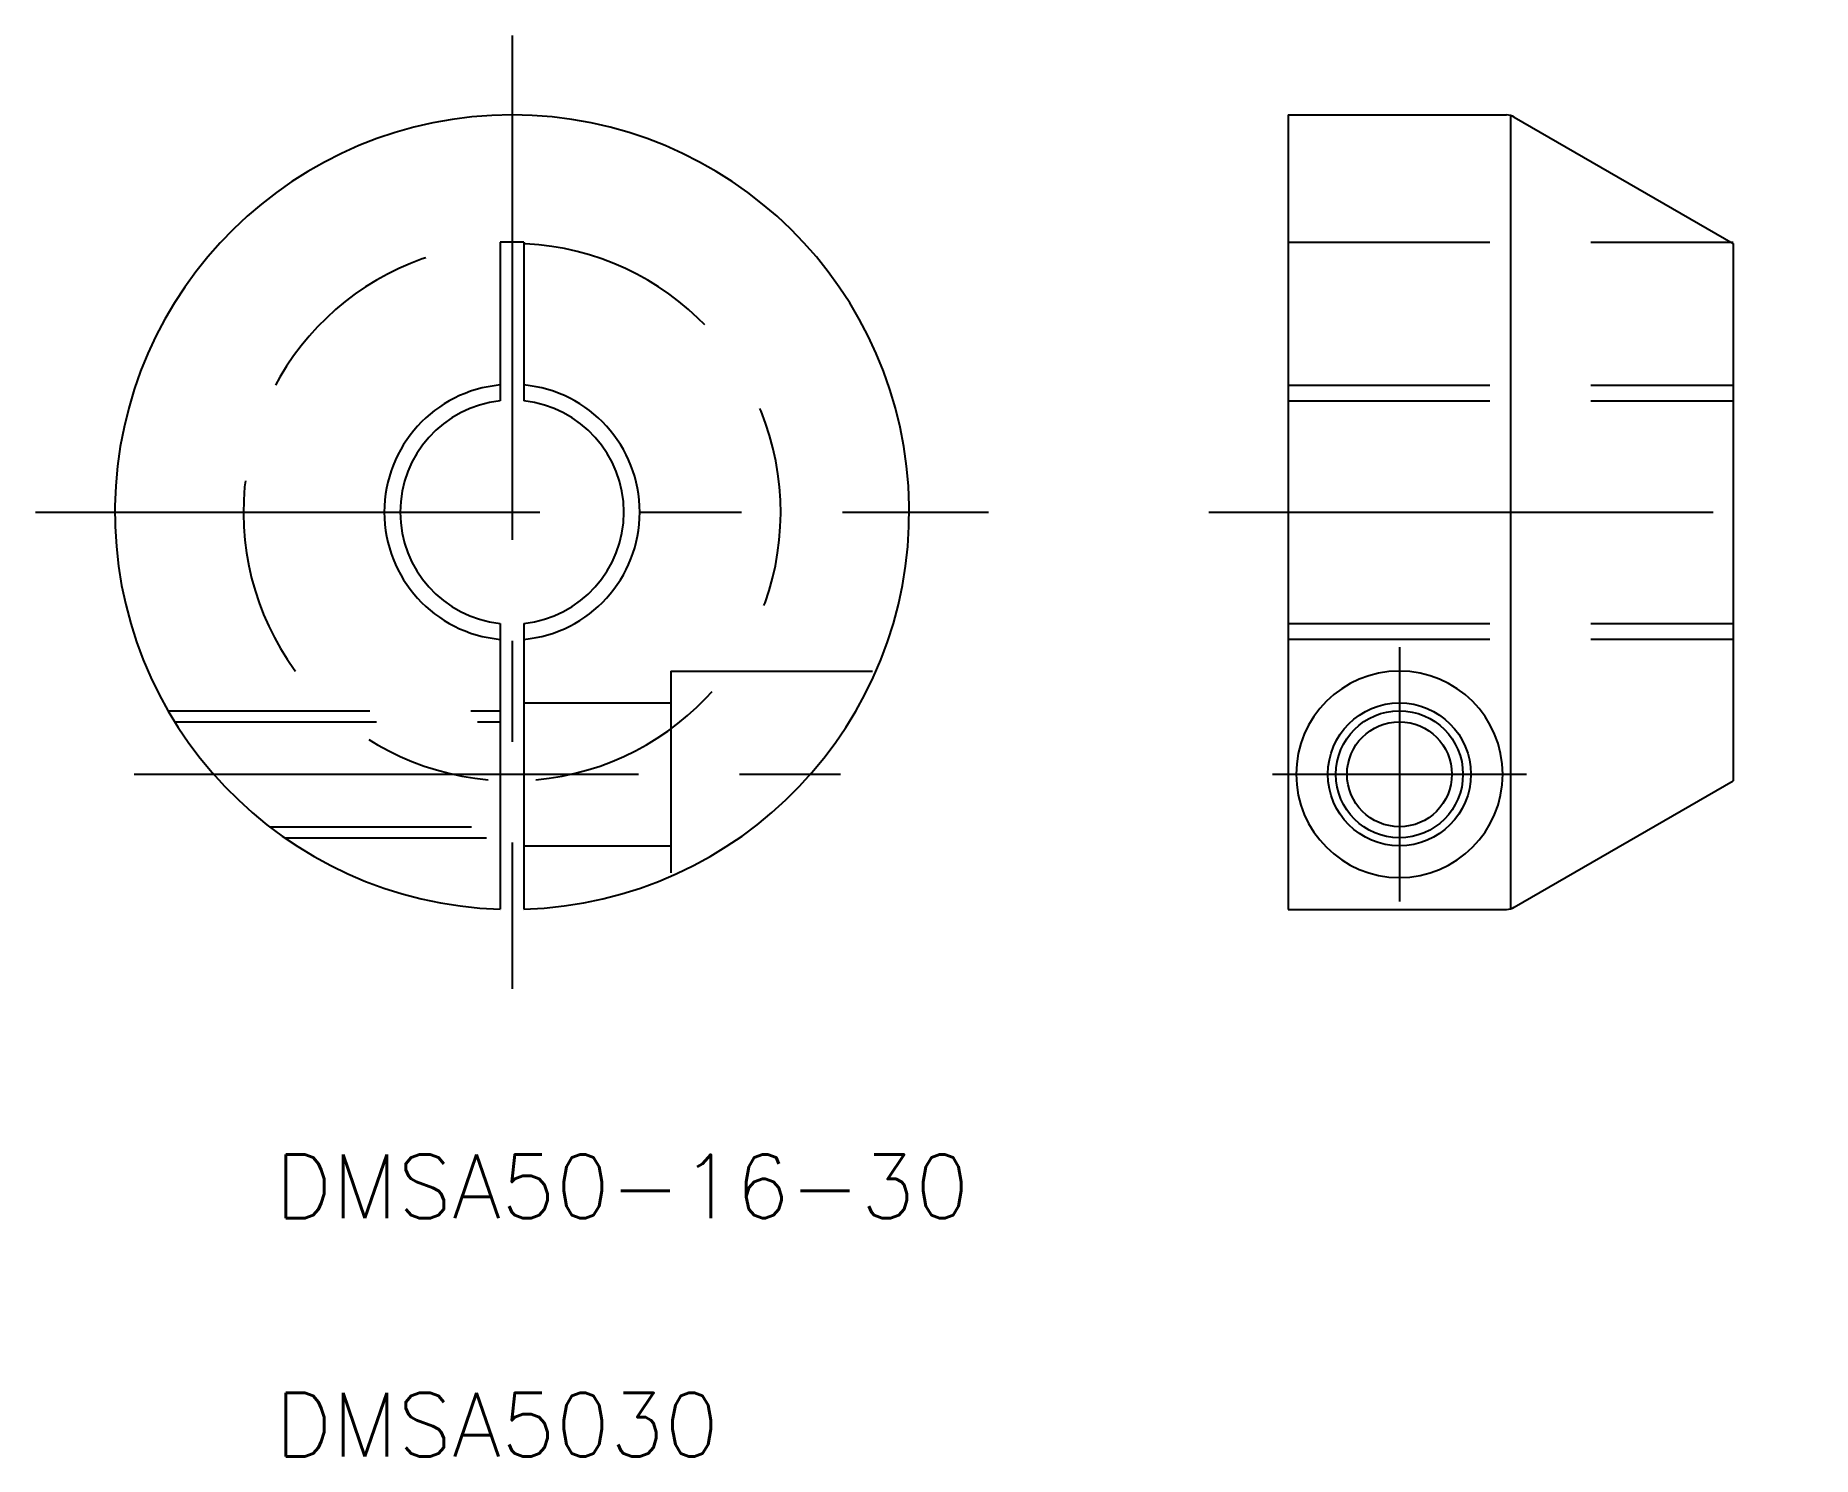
# Model space of a CAD drawing. Extents: x 75 to 187, y 41 to 130.
import ezdxf

# ---------------------------------------------------------------- set-up
doc = ezdxf.new("R2010")
doc.units = 0
doc.linetypes.add('CENTER', pattern=[50.8, 31.75, -6.35, 6.35, -6.35])
doc.linetypes.add('DASHED', pattern=[19.05, 12.7, -6.35])
doc.layers.get('0').update_dxf_attribs({"linetype": 'CONTINUOUS'})
doc.layers.add('CENTER', color=1, linetype='CENTER')
doc.styles.get("Standard").update_dxf_attribs({"font": 'txt.shx'})

msp = doc.modelspace()

# ---------------------------------------------------------------- linework, layer by layer
at = {"color": 7, "linetype": 'CONTINUOUS'}
for p, q in [((153.59, 125.23), (153.59, 75.23)), ((153.59, 125.23), (167.32, 125.23)), ((167.59, 125.19), (167.59, 75.27)), ((167.82, 125.1), (181.59, 117.15)), ((103.98, 117.23), (103.98, 107.23)), ((105.48, 117.23), (103.98, 117.23)), ((105.48, 117.23), (105.48, 107.23)), ((181.59, 117.15), (181.59, 83.31)), ((167.59, 112.71), (167.59, 112.71)), ((167.59, 100.23), (167.59, 100.23)), ((103.98, 93.23), (103.98, 75.24)), ((105.48, 93.23), (105.48, 75.24)), ((167.82, 75.36), (181.59, 83.31)), ((153.59, 75.23), (167.32, 75.23))]:
    msp.add_line(p, q, dxfattribs=at)
at = {"color": 3, "linetype": 'DASHED'}
for p, q in [((153.59, 117.23), (181.59, 117.23)), ((153.59, 108.23), (181.59, 108.23)), ((153.59, 107.23), (181.59, 107.23)), ((153.59, 93.23), (181.59, 93.23)), ((153.59, 92.23), (181.59, 92.23)), ((114.73, 90.23), (127.65, 90.23)), ((114.73, 90.23), (114.73, 77.32)), ((83.08, 87.73), (103.98, 87.73)), ((105.48, 88.23), (114.73, 88.23)), ((83.5, 87.03), (103.98, 87.03)), ((89.47, 80.43), (103.98, 80.43)), ((90.43, 79.73), (103.98, 79.73)), ((105.48, 79.23), (114.73, 79.23))]:
    msp.add_line(p, q, dxfattribs=at)
at = {"color": 7, "linetype": 'CONTINUOUS'}
for radius in [4.5, 3.3]:
    msp.add_circle((160.59, 83.73), radius, dxfattribs=at)
at = {"color": 3, "linetype": 'CONTINUOUS'}
msp.add_circle((160.59, 83.73), 4, dxfattribs=at)
at = {"color": 7, "linetype": 'CONTINUOUS'}
for centre, radius, start, end in [((104.73, 100.23), 25, 271.7191, 268.2809), ((167.32, 124.23), 1, 60, 90), ((104.73, 100.23), 7.04, 96.1155, 263.8845), ((104.73, 100.23), 7.04, 276.1155, 83.8845), ((160.59, 83.73), 6.5, 0, 180), ((160.59, 83.73), 6.5, 180, 360), ((167.32, 76.23), 1, 270, 300)]:
    msp.add_arc(centre, radius, start, end, dxfattribs=at)
at = {"color": 3, "linetype": 'DASHED'}
msp.add_arc((104.73, 100.23), 16.91, 275.0876, 264.9124, dxfattribs=at)
at = {"color": 3, "linetype": 'CONTINUOUS'}
for start, end in [(95.3558, 264.6442), (275.3558, 84.6442)]:
    msp.add_arc((104.73, 100.23), 8.04, start, end, dxfattribs=at)
at = {"layer": 'CENTER', "color": 1, "linetype": 'CENTER'}
for p, q in [((104.73, 130.23), (104.73, 70.23)), ((74.73, 100.23), (134.73, 100.23)), ((148.59, 100.23), (186.59, 100.23)), ((160.59, 91.73), (160.59, 75.73)), ((80.95, 83.73), (128.52, 83.73)), ((152.59, 83.73), (168.59, 83.73))]:
    msp.add_line(p, q, dxfattribs=at)

# ---------------------------------------------------------------- texts
at = {"color": 7, "linetype": 'CONTINUOUS'}
for s, p in [('DMSA50-16-30', (89.81, 55.79)), ('DMSA5030', (89.81, 40.79))]:
    msp.add_text(s, height=4, dxfattribs=at).set_placement(p)

doc.saveas('drawing.dxf')
